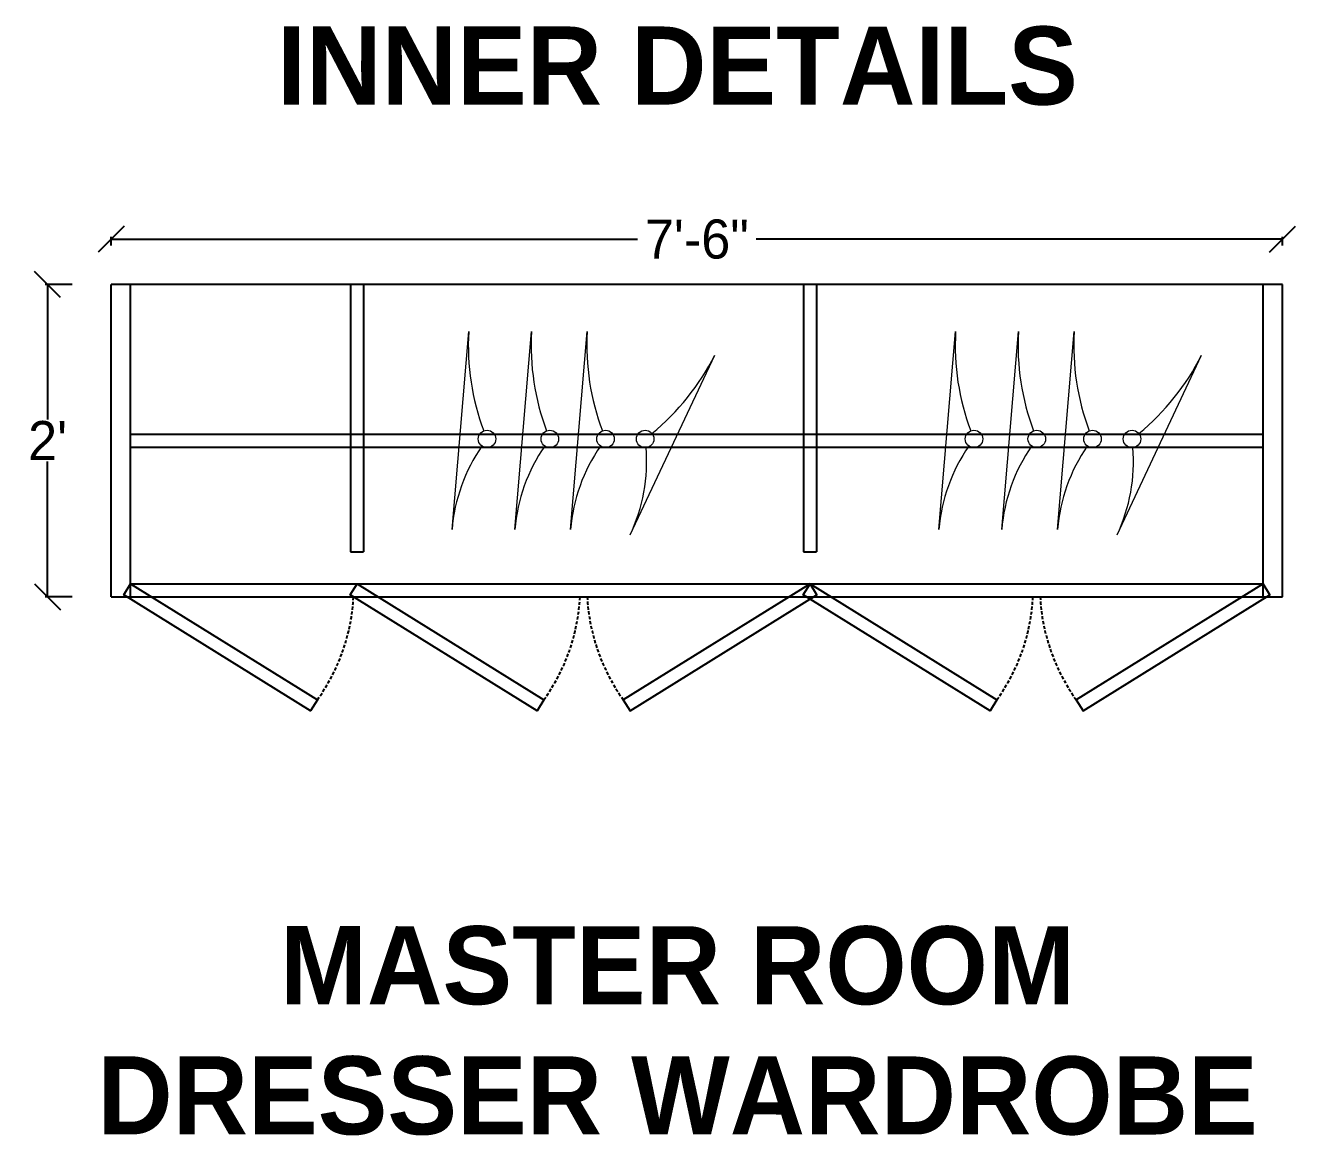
# Model space of a CAD drawing. Header units: inches. Extents: x -2624 to 3682, y -673 to 3670.
# Drawn here: x 334.2 to 431.8, y 1323 to 1408.4 of the extents above; entities that cross this region are included whole.
import ezdxf

# ---------------------------------------------------------------- set-up
doc = ezdxf.new("R2010")
doc.units = ezdxf.units.IN
doc.header["$MEASUREMENT"] = 0
doc.linetypes.add('DASHED2', pattern=[0.375, 0.25, -0.125])
doc.layers.add('Furniture', color=251, linetype='Continuous', lineweight=18)
doc.styles.add('HEMI', font='stylu.ttf')
doc.styles.get("Standard").update_dxf_attribs({"font": 'arial.ttf'})
doc.dimstyles.get("Standard").update_dxf_attribs({"dimtxt": 0.18, "dimasz": 0.18, "dimexe": 0.18, "dimexo": 0.0625, "dimgap": 0.09, "dimtad": 0, "dimtih": 1, "dimtoh": 1, "dimdec": 0, "dimzin": 0, "dimdsep": 46, "dimlunit": 4, "dimtxsty": 'Standard', "dimcen": 0.09, "dimadec": 0, "dimazin": 0, "dimtfac": 1, "dimtdec": 0, "dimtofl": 0, "dimtmove": 0, "dimatfit": 3, "dimfxl": 1, "dimtolj": 1, "dimtzin": 0, "dimarcsym": 0})

# ---------------------------------------------------------------- blocks, each defined once
blk = doc.blocks.new('46u46 u')
at = {"layer": 'Furniture', "color": 133, "lineweight": -2, "true_color": 0x84cdcc}
for p, q in [((1719223.223, 5855.25), (1719238.426, 5853.967)), ((1719223.223, 5850.425), (1719238.426, 5849.142)), ((1719223.223, 5846.144), (1719238.426, 5844.86)), ((1719222.809, 5841.561), (1719236.617, 5835.071))]:
    blk.add_line(p, q, dxfattribs=at)
for centre in [(1719230.175, 5852.559), (1719230.175, 5847.734), (1719230.175, 5843.453), (1719230.175, 5840.416)]:
    blk.add_circle(centre, 0.673, dxfattribs=at)
for centre, radius, start, end in [((1719222.13, 5842.103), 13.193, 55.34874, 85.24855), ((1719237.351, 5835.381), 18.617, 86.69029, 110.60163), ((1719222.13, 5837.277), 13.193, 55.34874, 85.24855), ((1719237.351, 5830.555), 18.617, 86.69029, 110.60163), ((1719222.13, 5832.996), 13.193, 55.34874, 85.24855), ((1719237.351, 5826.274), 18.617, 86.69029, 110.60163), ((1719228.437, 5853.494), 13.193, 244.75145, 274.65126), ((1719244.979, 5851.705), 18.617, 219.39837, 243.30971)]:
    blk.add_arc(centre, radius, start, end, dxfattribs=at)
blk = doc.blocks.new('_Oblique')
at = {"color": 0, "linetype": 'ByBlock', "lineweight": -2}
blk.add_line((-0.5, -0.5), (0.5, 0.5), dxfattribs=at)
blk = doc.blocks.new('*D94')
at = {"color": 254, "lineweight": -2, "transparency": 16777216}
for p, q in [((340.752, 1391.449), (340.752, 1392.095)), ((430.752, 1391.449), (430.752, 1392.095))]:
    blk.add_line(p, q, dxfattribs=at)
at = {"color": 5, "lineweight": -2, "transparency": 16777216}
for p, q in [((340.752, 1391.915), (381.196, 1391.915)), ((430.752, 1391.915), (390.308, 1391.915))]:
    blk.add_line(p, q, dxfattribs=at)
at = {"layer": 'Defpoints', "color": 0, "transparency": 16777216}
for p in [(430.752, 1391.915), (340.752, 1388.449), (430.752, 1388.449)]:
    blk.add_point(p, dxfattribs=at)
at = {"color": 5, "lineweight": -2, "transparency": 16777216, "xscale": 2, "yscale": 2, "zscale": 2, "rotation": 180}
blk.add_blockref('_Oblique', (340.752, 1391.915), dxfattribs=at)
at = {"color": 5, "lineweight": -2, "transparency": 16777216, "xscale": 2, "yscale": 2, "zscale": 2}
blk.add_blockref('_Oblique', (430.752, 1391.915), dxfattribs=at)
at = {"color": 5, "transparency": 16777216, "insert": (385.752, 1391.915), "char_height": 3, "attachment_point": 5, "style": 'HEMI'}
blk.add_mtext('\\A1;7\'-6"', dxfattribs=at)
blk = doc.blocks.new('*D95')
at = {"color": 254, "lineweight": -2, "transparency": 16777216}
for p, q in [((337.752, 1388.449), (335.692, 1388.449)), ((337.752, 1364.449), (335.692, 1364.449))]:
    blk.add_line(p, q, dxfattribs=at)
at = {"color": 5, "lineweight": -2, "transparency": 16777216}
for p, q in [((335.872, 1388.449), (335.872, 1378.068)), ((335.872, 1364.449), (335.872, 1374.829))]:
    blk.add_line(p, q, dxfattribs=at)
at = {"layer": 'Defpoints', "color": 0, "transparency": 16777216}
for p in [(340.752, 1388.449), (335.872, 1364.449), (340.752, 1364.449)]:
    blk.add_point(p, dxfattribs=at)
at = {"color": 5, "lineweight": -2, "transparency": 16777216, "xscale": 2, "yscale": 2, "zscale": 2}
for p, rotation in [((335.872, 1388.449), 90), ((335.872, 1364.449), 270)]:
    blk.add_blockref('_Oblique', p, dxfattribs=dict(at, rotation=rotation))
at = {"color": 5, "transparency": 16777216, "insert": (335.872, 1376.449), "char_height": 3, "attachment_point": 5, "style": 'HEMI'}
blk.add_mtext("\\A1;2'", dxfattribs=at)

msp = doc.modelspace()

# ---------------------------------------------------------------- linework, layer by layer
at = {"color": 18, "true_color": 0x000000}
for p, q in [((430.752, 1388.449), (340.752, 1388.449)), ((340.752, 1364.449), (340.752, 1388.449)), ((342.252, 1364.449), (342.252, 1388.449)), ((359.152, 1388.449), (359.152, 1367.909)), ((360.152, 1388.449), (360.152, 1367.909)), ((393.952, 1388.449), (393.952, 1367.909)), ((394.952, 1388.449), (394.952, 1367.909)), ((429.252, 1364.449), (429.252, 1388.449)), ((430.752, 1364.449), (430.752, 1388.449)), ((359.152, 1367.909), (360.152, 1367.909)), ((393.952, 1367.909), (394.952, 1367.909)), ((342.252, 1365.449), (429.252, 1365.449)), ((340.752, 1364.449), (430.752, 1364.449))]:
    msp.add_line(p, q, dxfattribs=at)
at = {"color": 252, "true_color": 0x939598}
for p, q in [((342.252, 1376.949), (429.252, 1376.949)), ((342.252, 1375.949), (429.252, 1375.949))]:
    msp.add_line(p, q, dxfattribs=at)
at = {"color": 18, "true_color": 0x000000}
for points in [[(342.252, 1365.449), (356.605, 1356.526), (356.077, 1355.677), (341.724, 1364.599)], [(359.652, 1365.449), (374.005, 1356.526), (373.477, 1355.677), (359.124, 1364.599)], [(394.452, 1365.449), (380.099, 1356.526), (380.627, 1355.677), (394.98, 1364.599)], [(394.452, 1365.449), (408.805, 1356.526), (408.277, 1355.677), (393.924, 1364.599)], [(429.252, 1365.449), (414.899, 1356.526), (415.427, 1355.677), (429.78, 1364.599)]]:
    msp.add_lwpolyline(points, close=True, dxfattribs=at)
at = {"color": 18, "linetype": 'DASHED2', "true_color": 0x000000}
for centre, start, end in [((344.489, 1365.214), 324.35689, 357.05777), ((361.889, 1365.214), 324.35689, 357.05777), ((392.214, 1365.214), 182.94223, 215.64311), ((396.689, 1365.214), 324.35689, 357.05777), ((427.014, 1365.214), 182.94223, 215.64311)]:
    msp.add_arc(centre, 14.908, start, end, dxfattribs=at)

# ---------------------------------------------------------------- block references
at = {"lineweight": 9, "rotation": 89.99999999999997}
for p in [(6222.193, -1717853.603), (6259.6, -1717853.603)]:
    msp.add_blockref('46u46 u', p, dxfattribs=at)

# ---------------------------------------------------------------- texts
at = {"color": 1, "lineweight": 5, "char_height": 6, "width": 123.46382, "attachment_point": 1, "rotation": 359.99056, "style": 'HEMI'}
for s, insert in [('\\pxqc;{\\fStylus BT|b1|i0|c0|p34;INNER DETAILS}', (322.533, 1408.281)), ('\\pxqc;{\\fStylus BT|b1|i0|c0|p34;MASTER ROOM\\PDRESSER WARDROBE}', (322.533, 1339.136))]:
    msp.add_mtext(s, dxfattribs=dict(at, insert=insert))

# ---------------------------------------------------------------- dimensions: what is measured, and where the dimension line sits
at = {"color": 18, "true_color": 0x000000}
dim = msp.add_linear_dim(base=(430.752, 1391.915), p1=(340.752, 1388.449), p2=(430.752, 1388.449), dimstyle='Standard', override={"dimtxt": 3, "dimasz": 2, "dimexo": 3, "dimtxsty": 'HEMI', "dimblk": 'Oblique', "dimcen": 0, "dimclrd": 5, "dimclre": 254, "dimclrt": 5, "dimldrblk": 'Oblique', "dimfxl": 0.03937, "dimarcsym": 1}, dxfattribs=at)
dim.commit()
dim.dimension.update_dxf_attribs({"geometry": '*D94', "text_midpoint": (385.752, 1391.915)})
dim = msp.add_linear_dim(base=(335.872, 1364.449), p1=(340.752, 1388.449), p2=(340.752, 1364.449), angle=90, dimstyle='Standard', override={"dimtxt": 3, "dimasz": 2, "dimexo": 3, "dimtxsty": 'HEMI', "dimblk": 'Oblique', "dimcen": 0, "dimclrd": 5, "dimclre": 254, "dimclrt": 5, "dimldrblk": 'Oblique', "dimfxl": 0.03937, "dimarcsym": 1}, dxfattribs=at)
dim.commit()
dim.dimension.update_dxf_attribs({"geometry": '*D95', "text_midpoint": (335.872, 1376.449)})

doc.saveas('drawing.dxf')
